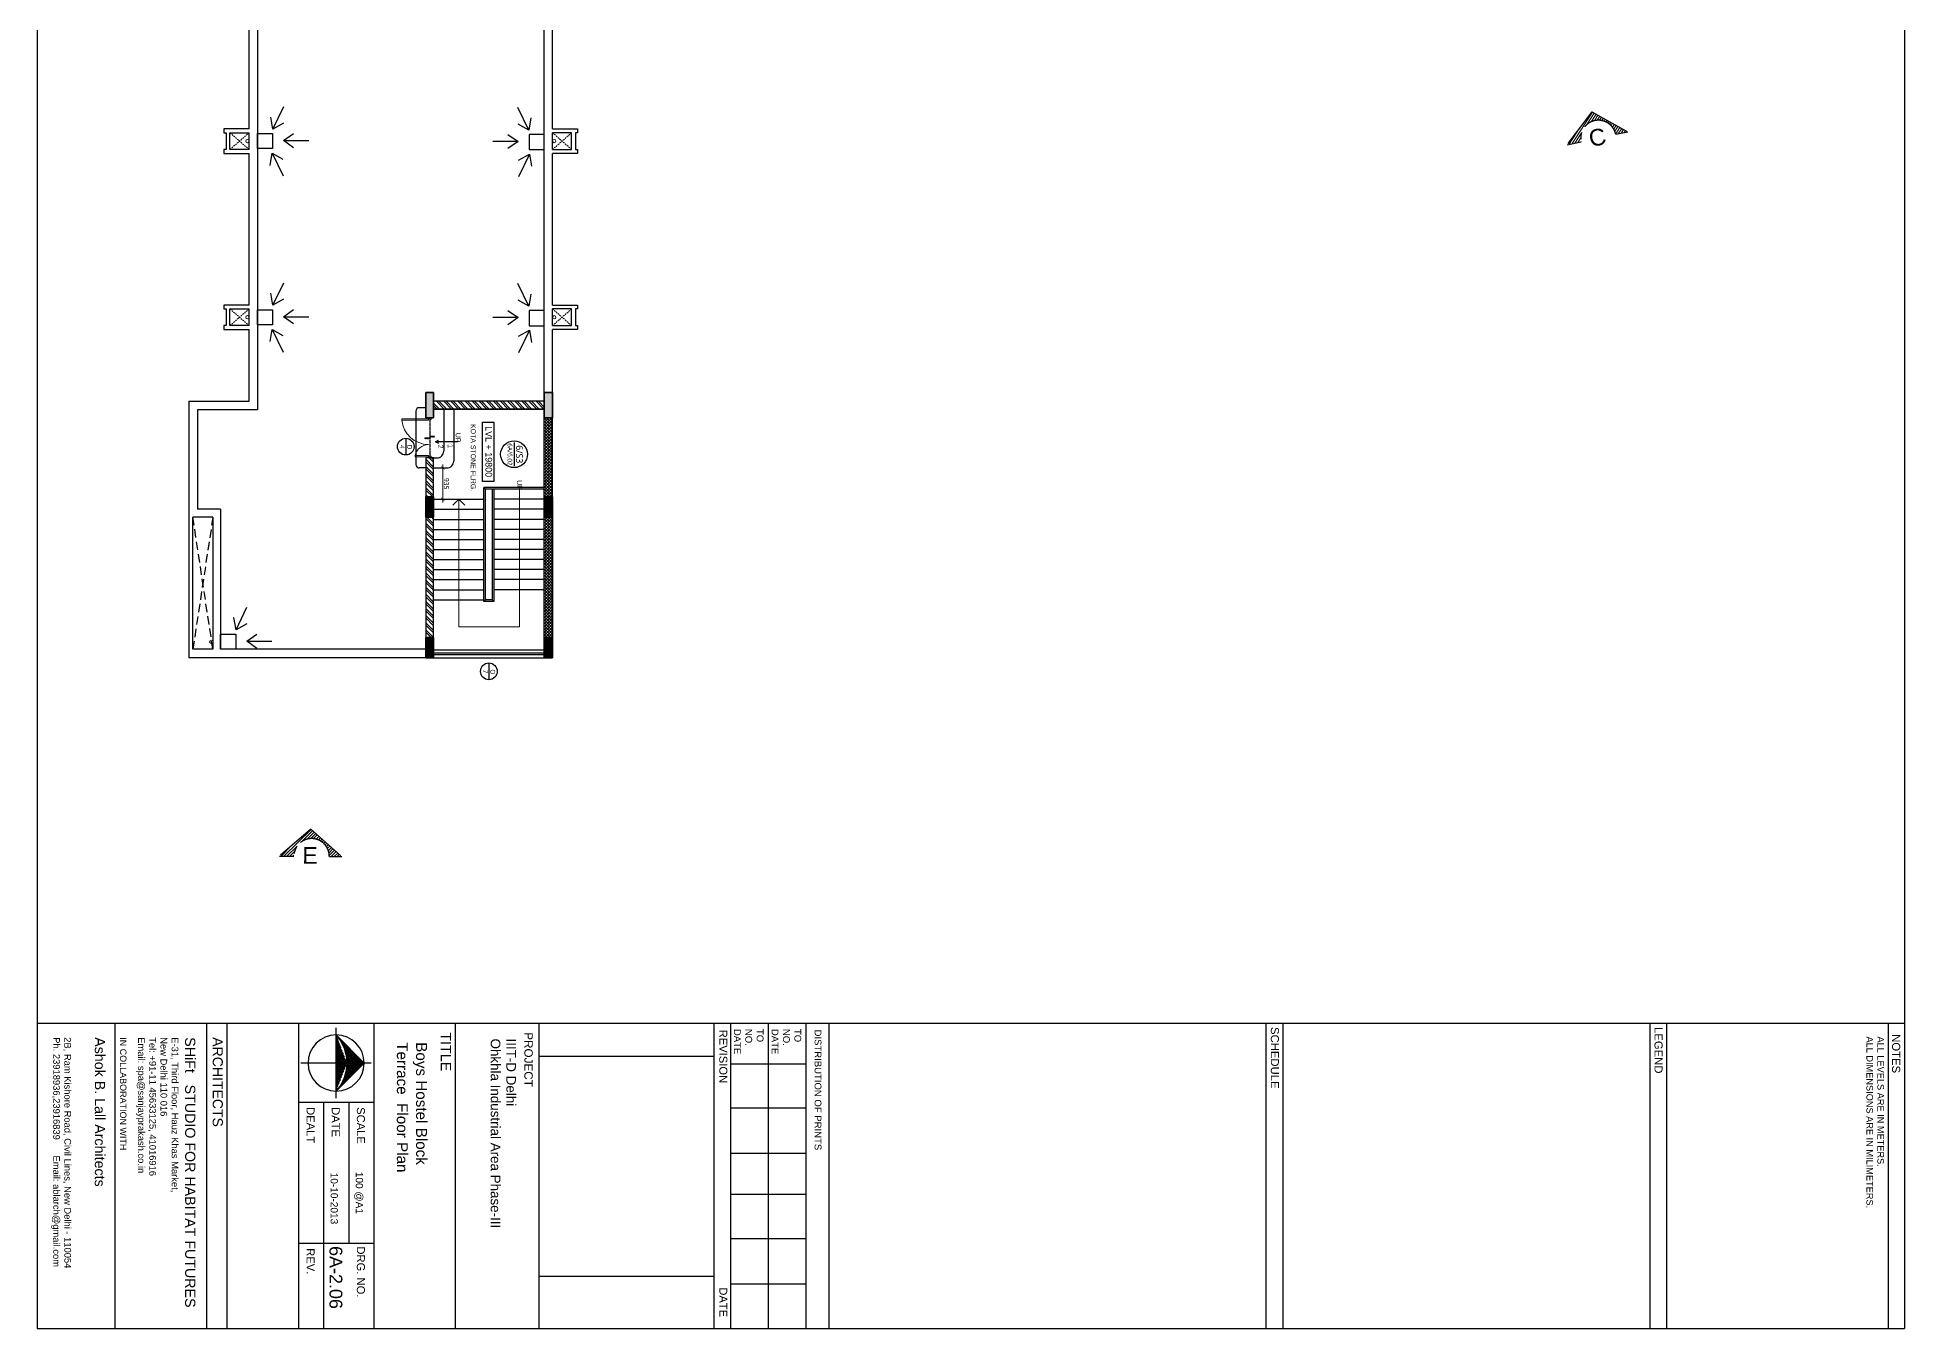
# Model space of a CAD drawing. Header units: millimetres. Extents: x -1127141 to 1597693, y -1835560 to -399335.
# Drawn here: x 988489 to 1044240, y -561675 to -523115 of the extents above; entities that cross this region are included whole.
import ezdxf
from ezdxf.enums import TextEntityAlignment as Align

# ---------------------------------------------------------------- set-up
doc = ezdxf.new("R2010")
doc.units = ezdxf.units.MM
doc.header["$MEASUREMENT"] = 0
doc.header["$PDMODE"] = 67
for name, pattern in [('ACAD_ISO05W100', [36, 24, -3, 0, -3, 0, -3, 0, -3]), ('CENTER2', [28.575, 19.05, -3.175, 3.175, -3.175]), ('HIDDEN', [0.375, 0.25, -0.125]), ('HIDDEN2', [4.7625, 3.175, -1.5875])]:
    doc.linetypes.add(name, pattern=pattern)
for name, color, linetype in [('A-Anno Tags', 6, 'Continuous'), ('A-Elevation', 4, 'Continuous'), ('A-Steps', 3, 'Continuous'), ('A-Wall Patt', 8, 'Continuous'), ('Anno_Frames', 7, 'Continuous'), ('Anno_Labels', 7, 'Continuous'), ('elel', 6, 'Continuous'), ('L-ELEV', 6, 'Continuous'), ('S-Conc Patt', 9, 'Continuous')]:
    doc.layers.add(name, color=color, linetype=linetype)
for name, color, linetype, lineweight in [('A-Detail Lines', 8, 'Continuous', 25), ('A-Door', 4, 'Continuous', 9), ('A-Wall Sec', 1, 'Continuous', 30), ('Ann_TitleBlock 2', 5, 'Continuous', 25), ('Anno_Tittleblock', 5, 'Continuous', 13), ('column hatch', 12, 'Continuous', 5), ('grid', 251, 'CENTER2', 13), ('rwp', 231, 'Continuous', 5), ('S-Concrete', 40, 'Continuous', 30), ('shaft', 252, 'HIDDEN2', 5), ('text', 7, 'Continuous', 9)]:
    doc.layers.add(name, color=color, linetype=linetype, lineweight=lineweight)
doc.styles.add('arial', font='arial.ttf', dxfattribs={"height": 100})
doc.styles.add('IIITD @ 100', font='trebuc.ttf', dxfattribs={"height": 210})
doc.styles.get("Standard").update_dxf_attribs({"font": 'trebuc.ttf'})
doc.styles.add('TITLE', font='swissel.ttf', dxfattribs={"height": 4.3})
doc.dimstyles.new('DIM 1', dxfattribs={"dimtxt": 185, "dimasz": 200, "dimexe": 100, "dimexo": 50, "dimgap": 125, "dimtad": 3, "dimdec": 0, "dimtxsty": 'Standard', "dimblk": 'OBLIQUE', "dimcen": 250, "dimdle": 100, "dimclrd": 256, "dimclre": 256, "dimclrt": 256, "dimadec": 0, "dimazin": 0, "dimtfac": 1, "dimtdec": 0, "dimtmove": 1, "dimatfit": 3, "dimldrblk": 'OBLIQUE', "dimfxl": 1, "dimlwd": -1, "dimlwe": -1, "dimarcsym": 0})
doc.dimstyles.new('IIITD_WD_M @ 100', dxfattribs={"dimscale": 100, "dimtxt": 1.5, "dimasz": 1, "dimexe": 0.5, "dimexo": 0.25, "dimgap": 0.3, "dimtad": 1, "dimdec": 0, "dimrnd": 5, "dimzin": 0, "dimdsep": 46, "dimtxsty": 'Standard', "dimblk": 'ARCHTICK', "dimcen": 0.2, "dimdle": 1, "dimclrd": 256, "dimclre": 256, "dimadec": 0, "dimazin": 0, "dimtfac": 1, "dimtdec": 0, "dimtofl": 0, "dimtmove": 0, "dimatfit": 0, "dimfxl": 2, "dimfxlon": 1, "dimtolj": 1, "dimtzin": 0, "dimlwd": -1, "dimlwe": -1, "dimarcsym": 0})

# ---------------------------------------------------------------- blocks, each defined once
blk = doc.blocks.new('*U29')
at = {"layer": 'A-Anno Tags'}
blk.add_lwpolyline([(-250, 0), (250, 0)], dxfattribs=at)
blk.add_circle((0, 0), 250, dxfattribs=at)
at = {"layer": 'Anno_Frames', "color": 7}
for tag, rotation, p in [('ENTITY', 359.7608, (15, 185)), ('ENTITYNO', 0.1757, (4, -36))]:
    blk.add_attdef(tag, text='', height=140, rotation=rotation, dxfattribs=at).set_placement(p, align=Align.TOP_CENTER)
blk = doc.blocks.new('Door 1200')
at = {"layer": 'A-Door', "color": 5, "lineweight": 18}
for p, q in [((524084, 16182), (524084, 16132)), ((524084, 16182), (524159, 16182)), ((524159, 16182), (524159, 16147)), ((524084, 16132), (524124, 16132)), ((524124, 16147), (524124, 16132)), ((524159, 16147), (524124, 16147)), ((524159, 16147), (524557, 16147)), ((524159, 16112), (524159, 16147)), ((524159, 16112), (524557, 16112)), ((524557, 16147), (524557, 16112)), ((524084, 15032), (524124, 15032)), ((524084, 14982), (524084, 15032)), ((524084, 14982), (524159, 14982)), ((524124, 15017), (524124, 15032)), ((524159, 15017), (524124, 15017)), ((524159, 15052), (524159, 15017)), ((524159, 15052), (524958, 15052)), ((524159, 14982), (524159, 15017)), ((524159, 15017), (524958, 15017)), ((524958, 15017), (524958, 15052))]:
    blk.add_line(p, q, dxfattribs=at)
at = {"layer": 'A-Door', "lineweight": 18}
for centre, radius, start, end in [((524155, 16193), 411, 270.5695, 348.692), ((524157, 14978), 804, 5.3147, 89.8716)]:
    blk.add_arc(centre, radius, start, end, dxfattribs=at)
blk = doc.blocks.new('staircase 1 top')
at = {"layer": 'A-Elevation'}
for p, q in [((1232382, -43189), (1232382, -44989)), ((1232432, -43189), (1232432, -44939)), ((1232432, -44939), (1232382, -44989)), ((1235782, -44989), (1232382, -44989)), ((1232432, -44689), (1235782, -44689)), ((1232432, -44739), (1235732, -44739)), ((1235732, -44939), (1232432, -44939)), ((1235732, -44739), (1235782, -44689)), ((1235732, -44739), (1235732, -44939)), ((1235732, -44939), (1235782, -44989)), ((1235782, -44689), (1235782, -44989))]:
    blk.add_line(p, q, dxfattribs=at)
at = {"layer": 'A-Steps'}
for p, q in [((1232732, -43189), (1232732, -44689)), ((1233032, -43189), (1233032, -44689)), ((1233332, -43189), (1233332, -44689)), ((1233632, -43189), (1233632, -44689)), ((1233932, -43189), (1233932, -44689)), ((1234232, -43189), (1234232, -44689)), ((1234532, -43189), (1234532, -44689)), ((1234832, -43189), (1234832, -44689)), ((1235132, -43189), (1235132, -44689)), ((1235432, -43189), (1235432, -44689)), ((1232732, -46489), (1232732, -44989)), ((1233032, -46489), (1233032, -44989)), ((1233332, -46489), (1233332, -44989)), ((1233632, -46489), (1233632, -44989)), ((1233932, -46489), (1233932, -44989)), ((1234232, -46489), (1234232, -44989)), ((1234532, -46489), (1234532, -44989)), ((1234832, -46489), (1234832, -44989)), ((1235132, -46489), (1235132, -44989)), ((1235432, -46489), (1235432, -44989)), ((1235732, -46489), (1235732, -44989))]:
    blk.add_line(p, q, dxfattribs=at)
at = {"layer": 'text'}
for p, q in [((1232432, -43925), (1236539, -43925)), ((1236539, -45739), (1236539, -43925)), ((1232732, -45739), (1232912, -45559)), ((1232732, -45739), (1232912, -45919)), ((1232732, -45739), (1236539, -45739))]:
    blk.add_line(p, q, dxfattribs=at)
at = {"layer": 'text', "linetype": 'Continuous', "insert": (1232161, -43852), "char_height": 150, "width": 332.8, "attachment_point": 1}
blk.add_mtext('{\\fArial|b0|i0|c0|p34;UP}', dxfattribs=at)
blk = doc.blocks.new('Door Tag')
blk.add_line((-3.5, 0), (3.5, 0))
blk.add_circle((0, 0), 4)
blk.add_attdef('DW_NAME', text='', height=2).set_placement((0, 0), align=Align.BOTTOM_CENTER)
blk.add_attdef('SHEET_NO', text='', height=1.4).set_placement((0.05, -0.54), align=Align.TOP_CENTER)
blk = doc.blocks.new('_Oblique')
at = {"color": 0, "linetype": 'ByBlock', "lineweight": -2}
blk.add_line((-0.5, -0.5), (0.5, 0.5), dxfattribs=at)
blk = doc.blocks.new('_ArchTick')
at = {"color": 0, "linetype": 'ByBlock', "const_width": 0.15}
blk.add_lwpolyline([(-0.5, -0.5), (0.5, 0.5)], dxfattribs=at)
blk = doc.blocks.new('*D490')
at = {"layer": 'Defpoints', "color": 0, "transparency": 16777216}
for p in [(1000454, -535974), (1000454, -536909), (1000595, -536909)]:
    blk.add_point(p, dxfattribs=at)
at = {"layer": 'text', "transparency": 16777216}
for p, q in [((1000479, -535974), (1000645, -535974)), ((1000595, -535874), (1000595, -537009)), ((1000479, -536909), (1000645, -536909))]:
    blk.add_line(p, q, dxfattribs=at)
at = {"layer": 'text', "transparency": 16777216, "xscale": 100, "yscale": 100, "zscale": 100}
for p, rotation in [((1000595, -535974), 89.9999999999998), ((1000595, -536909), 269.9999999999998)]:
    blk.add_blockref('_ArchTick', p, dxfattribs=dict(at, rotation=rotation))
at = {"layer": 'text', "color": 0, "transparency": 16777216, "insert": (1000702, -536441), "char_height": 150, "attachment_point": 5, "rotation": 270}
blk.add_mtext('\\A1;935', dxfattribs=at)
blk = doc.blocks.new('DROP')
at = {"layer": 'A-Detail Lines'}
h = blk.add_hatch(dxfattribs=at)
h.set_pattern_fill('ANSI31', color=256, scale=100, angle=-90, style=0)
h.set_pattern_definition([(45, (-30796.783, -8736.205), (8.838835, -8.838835), [])])
h.paths.add_polyline_path([(-46, 0), (-46, -147), (-75, -147), (-75, 0)])
h.paths.add_polyline_path([(0, 147), (0, 0), (-30, 0), (-30, 147)])
for p, q in [((-46, -147), (-46, 0)), ((0, 0), (0, 148))]:
    blk.add_line(p, q, dxfattribs=at)
blk = doc.blocks.new('LVL DIFF 2')
at = {"layer": 'A-Detail Lines', "linetype": 'ACAD_ISO05W100'}
blk.add_line((56264, -126986), (57364, -126986), dxfattribs=at)
at = {"layer": 'A-Elevation'}
for p, q in [((55954, -126269), (57514, -126269)), ((57714, -126869), (57714, -126469)), ((55914, -127099), (55914, -127299)), ((55954, -126569), (57214, -126569)), ((57714, -127099), (57714, -127299)), ((56014, -127399), (57614, -127399))]:
    blk.add_line(p, q, dxfattribs=at)
for centre, radius, start, end in [((57514, -126469), 200, 360, 90), ((57214, -126769), 200, 360, 90), ((56014, -127299), 100, 180, 270), ((57614, -127299), 100, 270, 0)]:
    blk.add_arc(centre, radius, start, end, dxfattribs=at)
at = {"layer": 'A-Detail Lines', "linetype": 'ACAD_ISO05W100', "xscale": -1, "rotation": 359.9999999897272}
blk.add_blockref('DROP', (56765, -126986), dxfattribs=at)
blk = doc.blocks.new('Elevation arrow_front-A')
at = {"layer": 'grid', "ltscale": 0.12}
h = blk.add_hatch(dxfattribs=at)
h.set_pattern_fill('ANSI31', color=256, style=0)
h.set_pattern_definition([(45, (8.16109, 34.92827), (-0.08838835, 0.08838835), [])])
h.paths.add_polyline_path([(1.13, -1.62, 1), (-1, -1.62), (-1.86, -1.62), (0, 0), (1.86, -1.62)])
at = {"layer": 'grid', "lineweight": -2, "ltscale": 0.125}
for p, q in [((0, 0), (-1.86, -1.62)), ((0, 0), (1.86, -1.62)), ((-1.86, -1.62), (-1, -1.62)), ((1.13, -1.62), (1.86, -1.62))]:
    blk.add_line(p, q, dxfattribs=at)
blk.add_arc((0.06, -1.62), 1.06, 0, 180, dxfattribs=at)
at = {"layer": 'grid', "ltscale": 0.12, "style": 'arial'}
blk.add_attdef('D', (-0.5, -2.07), '', height=1, dxfattribs=at)
blk = doc.blocks.new('ELEELE')
at = {"layer": 'L-ELEV', "ltscale": 0.1}
ref = blk.add_blockref('Elevation arrow_front-A', (23133, 261013), dxfattribs=dict(at, xscale=499.0243868003128, yscale=499.0243868003128, zscale=499.0243868003128, rotation=191.0000000000011))
ref.add_attrib('D', 'A', (23181, 262072), dxfattribs={"layer": '0', "ltscale": 0.12, "height": 499, "rotation": 191, "style": 'arial'})
ref = blk.add_blockref('Elevation arrow_front-A', (47077, 254832), dxfattribs=dict(at, xscale=499.0243868003126, yscale=499.0243868003126, zscale=499.0243868003126, rotation=102.0341772818246))
ref.add_attrib('D', 'C', (48137, 254804), dxfattribs={"layer": '0', "ltscale": 0.12, "height": 499, "rotation": 102.0342, "style": 'arial'})
ref = blk.add_blockref('Elevation arrow_front-A', (34392, 244441), dxfattribs=dict(at, xscale=499.0243868003126, yscale=499.0243868003126, zscale=499.0243868003126, rotation=13.61093188813961))
ref.add_attrib('D', 'B', (34393, 243381), dxfattribs={"layer": '0', "ltscale": 0.12, "height": 499, "rotation": 13.6109, "style": 'arial'})
ref = blk.add_blockref('Elevation arrow_front-A', (32759, 236036), dxfattribs=dict(at, xscale=499.0243868003128, yscale=499.0243868003128, zscale=499.0243868003128, rotation=89.60637776585712))
ref.add_attrib('D', 'H', (33788, 235780), dxfattribs={"layer": '0', "ltscale": 0.12, "height": 499, "rotation": 89.6064, "style": 'arial'})
ref = blk.add_blockref('Elevation arrow_front-A', (1939, 232460), dxfattribs=dict(at, xscale=499.0243868003128, yscale=499.0243868003128, zscale=499.0243868003128, rotation=269.8394241828456))
ref.add_attrib('D', 'G', (909, 232711), dxfattribs={"layer": '0', "ltscale": 0.12, "height": 499, "rotation": 269.8394, "style": 'arial'})
ref = blk.add_blockref('Elevation arrow_front-A', (40343, 228141), dxfattribs=dict(at, xscale=499.0243868003128, yscale=499.0243868003128, zscale=499.0243868003128, rotation=181.0677534820172))
ref.add_attrib('D', 'D', (40572, 229176), dxfattribs={"layer": '0', "ltscale": 0.12, "height": 499, "rotation": 181.0678, "style": 'arial'})
ref = blk.add_blockref('Elevation arrow_front-A', (68502, 216585), dxfattribs=dict(at, xscale=499.0243868003126, yscale=499.0243868003126, zscale=499.0243868003126, rotation=89.60637776585712))
ref.add_attrib('D', 'E', (69532, 216330), dxfattribs={"layer": '0', "ltscale": 0.12, "height": 499, "rotation": 89.6064, "style": 'arial'})
ref = blk.add_blockref('Elevation arrow_front-A', (42490, 210105), dxfattribs=dict(at, xscale=499.0243868003126, yscale=499.0243868003126, zscale=499.0243868003126, rotation=1.106916454600833))
ref.add_attrib('D', 'F', (42261, 209069), dxfattribs={"layer": '0', "ltscale": 0.12, "height": 499, "rotation": 1.1069, "style": 'arial'})
blk = doc.blocks.new('IIITD WD A1- L Format Library')
at = {"layer": 'A-Wall Patt'}
h = blk.add_hatch(dxfattribs=at)
h.set_pattern_fill('ANSI37', color=256, scale=3.12893, angle=-90, style=0)
h.set_pattern_definition([(315, (787.2798, 94.2132), (0.276561, 0.276561), []), (45, (787.2798, 94.2132), (-0.276561, 0.276561), [])])
edge = h.paths.add_edge_path()
edge.add_ellipse((787.28, 75.6), major_axis=(0, -13.19), ratio=0.999632, start_angle=138.45414, end_angle=180, ccw=False)
edge.add_line((796.02, 85.47), (787.28, 94.21))
edge.add_line((787.28, 94.21), (778.54, 85.47))
edge.add_ellipse((787.28, 75.6), major_axis=(0, -13.19), ratio=0.999632, start_angle=180, end_angle=221.54586, ccw=False)
for p, q in [((775, 573.91), (870, 573.91)), ((775, 573.91), (870, 573.91)), ((870, -7.57), (870, 573.91)), ((775, 568.74), (870, 568.74)), ((775, 499.74), (870, 499.74)), ((775, 494.57), (870, 494.57)), ((775, 380.26), (870, 380.26)), ((870, 375.1), (775, 375.1)), ((775, 238.91), (870, 238.91)), ((775, 231.77), (870, 231.77)), ((787.59, 231.77), (787.59, 208.27)), ((801.33, 231.77), (801.33, 208.27)), ((815.48, 231.77), (815.48, 208.27)), ((828.23, 231.77), (828.23, 208.27)), ((841.98, 231.77), (841.98, 208.27)), ((856.12, 231.77), (856.12, 208.27)), ((775, 220.02), (870, 220.02)), ((775, 208.27), (870, 208.27)), ((775, 208.27), (840.13, 208.27)), ((775, 203.05), (870, 203.05)), ((785.25, 203.05), (785.25, 148.57)), ((853.73, 203.05), (853.73, 148.57)), ((775, 148.57), (870, 148.57)), ((775, 122.55), (870, 122.55)), ((775, 97.24), (870, 97.24)), ((775, 97.24), (870, 97.24)), ((787.28, 94.21), (778.54, 85.47)), ((787.28, 96.4), (787.28, 94.21)), ((796.02, 85.47), (787.28, 94.21)), ((799.51, 73.74), (799.51, 97.24)), ((843.37, 73.74), (843.37, 97.24)), ((787.28, 88.78), (787.28, 74.53)), ((799.51, 89.41), (843.37, 89.41)), ((798.21, 85.47), (776.35, 85.47)), ((799.51, 81.57), (843.37, 81.57)), ((843.37, 81.57), (870, 81.57)), ((775, 73.74), (846.02, 73.74)), ((775, 73.74), (870, 73.74)), ((775, 51.39), (870, 51.39)), ((775, 45.13), (870, 45.13)), ((775, 16.54), (870, 16.54)), ((775, -7.57), (870, -7.57))]:
    blk.add_line(p, q)
at = {"extrusion": (0, 0, -1)}
for centre, major_axis, start_param, end_param in [((787.28, 85.47), (0, -8.75), -1.570796, 4.712389), ((787.28, 75.6), (0, -13.19), 2.416481, 3.866705)]:
    blk.add_ellipse(centre, major_axis=major_axis, ratio=0.999632, start_param=start_param, end_param=end_param, dxfattribs=at)
at = {"layer": 'Anno_Tittleblock', "color": 5}
blk.add_lwpolyline([(0, -7.57), (775, -7.57), (775, 573.91), (0, 573.91)], close=True, dxfattribs=at)
at = {"style": 'TITLE'}
for s, height, p in [('PROJECT', 2.611, (777.68, 144.09)), ('TITLE', 3.207, (777.68, 118.06))]:
    blk.add_text(s, height=height, dxfattribs=at).set_placement(p)
at = {"attachment_point": 1}
for s, insert, char_height in [('{\\fSwis721 LtEx BT|b0|i0|c0|p34;NOTES}', (778.3, 572.51), 2.5175), ('{\\fSwis721 LtEx BT|b0|i0|c0|p34;LEGEND}', (776.07, 498.53), 2.5175), ('{\\fSwis721 LtEx BT|b0|i0|c0|p34;SCHEDULE }', (776.07, 379.06), 2.5175), ('{\\fSwis721 LtEx BT|b0|i0|c0|p34;DISTRIBUTION OF PRINTS}', (776.85, 236.6), 2.1241), ('{\\fSwis721 LtEx BT|b0|i0|c0|p34;TO\\PNO.\\PDATE}', (776.65, 230.3), 2.1241), ('{\\fSwis721 LtEx BT|b0|i0|c0|p34;TO\\PNO.\\PDATE}', (776.65, 218.56), 2.1241), ('{\\fSwis721 LtEx BT|b0|i0|c0|p34;REVISION}', (776.9, 207.29), 2.4923), ('{\\fSwis721 LtEx BT|b0|i0|c0|p34;DATE}', (857.14, 207.29), 2.4923), ('{\\fSwis721 LtEx BT|b0|i0|c0|p34;SCALE}', (801.02, 94.43), 2.4923), ('{\\fSwis721 LtEx BT|b0|i0|c0|p34;DRG. NO.}', (844.38, 94.43), 2.5), ('{\\fSwis721 LtEx BT|b0|i0|c0|p34;DATE}', (801.02, 86.6), 2.4923), ('{\\fSwis721 LtEx BT|b0|i0|c0|p34;DEALT}', (801.02, 78.77), 2.4923), ('{\\fSwis721 LtEx BT|b0|i0|c0|p34;REV.}', (844.95, 78.77), 2.4923), ('{\\fSwis721 LtEx BT|b0|i0|c0|p34;\\H1.5645x;ARCHITECTS\\H0.6392x;\\P\\H0.99998x;\\P\\H1.586x;SHiFt   STUDIO FOR HABITAT FUTURES\\P\\H0.65838x;E-31, Third Floor, Hauz Khas Market, \\PNew Delhi 110 016\\PTel: +91-11 45633125, 41016916\\PEmail: spa@sanjayprakash.co.in}', (779.24, 50.18), 2), ('{\\fSwis721 LtEx BT|b0|i0|c0|p34;IN COLLABORATION WITH\\P\\P\\H1.586x;Ashok B. Lall Architects\\P\\P\\H0.6584x;2B, Ram Kishore Road, Civil Lines, New Delhi - 110054\\PPh. 23918936,23916839      Email: ablarch@gmail.com}', (779.24, 20.18), 2)]:
    blk.add_mtext(s, dxfattribs=dict(at, insert=insert, char_height=char_height))
at = {"insert": (779, 567.48), "char_height": 2.05, "width": 64.2608, "attachment_point": 1, "style": 'TITLE'}
blk.add_mtext('{\\fSwis721 Ex BT|b0|i0|c0|p34;ALL LEVELS ARE IN METERS.\\PALL DIMENSIONS ARE IN MILIMETERS.}', dxfattribs=at)
at = {"style": 'TITLE'}
for tag, p, height in [('PROJECT NAME 1', (779.17, 137.4), 2.98), ('PROJECT NAME 2', (779.17, 132.23), 2.98), ('PROJECT_NAME_3', (779.17, 127.37), 2.98), ('1:100@A1', (818.06, 91.92), 2.25), ('A-2.03', (844.81, 84.28), 4), ('03.04.11', (821.96, 84.64), 2.25), ('AC', (827.5, 76.14), 2.25), ('A', (858.85, 75.94), 3.66)]:
    blk.add_attdef(tag, p, '', height=height, dxfattribs=at)
for p in [(780.3, 113.01), (780.3, 106.37)]:
    blk.add_attdef('FIRST FLOOR PLAN', text='', height=3.39, dxfattribs=at).set_placement(p, align=Align.TOP_LEFT)

msp = doc.modelspace()

# ---------------------------------------------------------------- hatches: boundary and pattern name
at = {"layer": 'A-Wall Patt'}
h = msp.add_hatch(dxfattribs=at)
h.set_pattern_fill('ANSI32', color=256, scale=400, style=0)
h.set_pattern_definition([(315, (1127189.63, -478259.64), (106.06602, 106.06602), []), (315, (1127189.63, -478330.35), (106.06602, 106.06602), [])])
h.paths.add_polyline_path([(1003620.9, -534213.8), (1003620.9, -533983.8), (1000321.1, -533983.8), (1000321.1, -534213.8)])
h.paths.add_polyline_path([(1000091.1, -536838.8), (1000321.1, -536838.8), (1000321.1, -535673.8), (1000091.1, -535673.8)])
h.paths.add_polyline_path([(1000091.1, -541038.8), (1000321.1, -541038.8), (1000321.1, -537438.8), (1000091.1, -537438.8)])
h = msp.add_hatch(dxfattribs=at)
h.set_pattern_fill('ANSI37', color=256, scale=500, style=0)
h.set_pattern_definition([(315, (1003728.5, -536453.08), (44.1942, 44.1942), []), (45, (1003728.5, -536453.08), (-44.1942, 44.1942), [])])
h.paths.add_polyline_path([(1003871.1, -536838.8), (1003871.1, -534473.8), (1003621.1, -534473.8), (1003621.1, -536838.8)])
h.paths.add_polyline_path([(1003871.1, -541038.8), (1003871.1, -537438.8), (1003621.1, -537438.8), (1003621.1, -541038.8)])
at = {"layer": 'S-Conc Patt'}
for points in [[(1000091.1, -534473.8), (1000321.1, -534473.8), (1000321.1, -533723.8), (1000091.1, -533723.8)], [(1003871.1, -533723.8), (1003621.1, -533723.8), (1003621.1, -534473.8), (1003871.1, -534473.8)], [(1000321.1, -536838.8), (1000091.1, -536838.8), (1000091.1, -537438.8), (1000321.1, -537438.8)], [(1000321.1, -541638.8), (1000321.1, -541038.8), (1000091.1, -541038.8), (1000091.1, -541638.8)]]:
    msp.add_hatch(color=256, dxfattribs=at).paths.add_polyline_path(points)
h = msp.add_hatch(color=256, dxfattribs=at)
h.paths.add_polyline_path([(1003871.1, -537323.8), (1003871.1, -536838.8), (1003746.1, -536838.8), (1003746.1, -537323.8)])
h.paths.add_polyline_path([(1003746.1, -537323.8), (1003746.1, -536838.8), (1003621.1, -536838.8), (1003621.1, -537323.8)])
h.paths.add_polyline_path([(1003871.1, -537438.8), (1003871.1, -537323.8), (1003746.1, -537323.8), (1003746.1, -537438.8)])
h.paths.add_polyline_path([(1003746.1, -537438.8), (1003746.1, -537323.8), (1003621.1, -537323.8), (1003621.1, -537438.8)])
h = msp.add_hatch(color=256, dxfattribs=at)
h.paths.add_polyline_path([(1003871.1, -541513.8), (1003871.1, -541038.8), (1003746.1, -541038.8), (1003746.1, -541513.8)])
h.paths.add_polyline_path([(1003746.1, -541513.8), (1003746.1, -541038.8), (1003621.1, -541038.8), (1003621.1, -541513.8)])
h.paths.add_polyline_path([(1003871.1, -541638.8), (1003871.1, -541513.8), (1003746.1, -541513.8), (1003746.1, -541638.8)])
h.paths.add_polyline_path([(1003746.1, -541638.8), (1003746.1, -541513.8), (1003621.1, -541513.8), (1003621.1, -541638.8)])

# ---------------------------------------------------------------- linework, layer by layer
at = {"layer": 'A-Anno Tags'}
for p, q in [((1000377.5, -535189.1), (1000470.7, -535147.8)), ((1001038.6, -535189.1), (1000377.5, -535189.1)), ((1000377.5, -535189.1), (1000470.7, -535230.4))]:
    msp.add_line(p, q, dxfattribs=at)
msp.add_lwpolyline([(1002113.8, -534606.5), (1002113.8, -536375.7), (1001783.7, -536375.7), (1001783.7, -534606.5)], close=True, dxfattribs=at)
at = {"layer": 'A-Detail Lines', "linetype": 'HIDDEN', "ltscale": 1000}
for p, q in [((993731.1, -537438.8), (993131.1, -541388.8)), ((993731.1, -541388.9), (993131.1, -537438.9))]:
    msp.add_line(p, q, dxfattribs=at)
at = {"layer": 'A-Detail Lines'}
for points in [[(995061.1, -525988.8), (995511.1, -525988.8), (995511.1, -526438.8), (995061.1, -526438.8), (995061.1, -525988.8)], [(1003621.1, -526015.5), (1003171.1, -526015.5), (1003171.1, -526465.5), (1003621.1, -526465.5), (1003621.1, -526015.5)], [(995061.1, -531248.8), (995511.1, -531248.8), (995511.1, -531698.8), (995061.1, -531698.8), (995061.1, -531248.8)], [(1003621.1, -531275.5), (1003171.1, -531275.5), (1003171.1, -531725.5), (1003621.1, -531725.5), (1003621.1, -531275.5)], [(993961.1, -540938.8), (994411.1, -540938.8), (994411.1, -541388.8), (993961.1, -541388.8), (993961.1, -540938.8)]]:
    msp.add_lwpolyline(points, dxfattribs=at)
at = {"layer": 'A-Elevation'}
for p, q in [((995061.1, -516413.8), (995061.1, -534233.8)), ((1003621.1, -533723.8), (1003621.1, -518618.8)), ((1003871.1, -525848.8), (1003871.1, -521318.8)), ((994811.1, -525848.8), (994061.1, -525848.8)), ((994061.1, -525848.8), (994061.1, -525963.8)), ((994061.1, -525963.8), (994126.1, -525963.8)), ((994126.1, -525963.8), (994126.1, -526463.8)), ((994241.1, -525963.8), (994811.1, -525963.8)), ((994241.1, -526463.8), (994241.1, -525963.8)), ((1003620.9, -525848.8), (1003621.1, -525848.8)), ((1004440.9, -525963.8), (1003870.9, -525963.8)), ((1003871.1, -525848.8), (1004620.9, -525848.8)), ((1003871.1, -526463.8), (1003871.1, -525963.8)), ((1004440.9, -526463.8), (1004440.9, -525963.8)), ((1004620.9, -525963.8), (1004555.9, -525963.8)), ((1004555.9, -525963.8), (1004555.9, -526463.8)), ((1004620.9, -525848.8), (1004620.9, -525963.8)), ((994126.1, -526463.8), (994061.1, -526463.8)), ((994061.1, -526463.8), (994061.1, -526578.8)), ((994061.1, -526578.8), (994811.1, -526578.8)), ((994811.1, -526463.8), (994241.1, -526463.8)), ((1003621.1, -526578.8), (1003620.9, -526578.8)), ((1003870.9, -526463.8), (1004440.9, -526463.8)), ((1004620.9, -526578.8), (1003871.1, -526578.8)), ((1003871.1, -531108.8), (1003871.1, -526578.8)), ((1004555.9, -526463.8), (1004620.9, -526463.8)), ((1004620.9, -526463.8), (1004620.9, -526578.8)), ((994811.1, -531108.8), (994061.1, -531108.8)), ((994061.1, -531108.8), (994061.1, -531223.8)), ((994061.1, -531223.8), (994126.1, -531223.8)), ((994126.1, -531223.8), (994126.1, -531723.8)), ((994241.1, -531223.8), (994811.1, -531223.8)), ((994241.1, -531723.8), (994241.1, -531223.8)), ((1003620.9, -531108.8), (1003621.1, -531108.8)), ((1004440.9, -531223.8), (1003870.9, -531223.8)), ((1003871.1, -531108.8), (1004620.9, -531108.8)), ((1003871.1, -531723.8), (1003871.1, -531223.8)), ((1004440.9, -531723.8), (1004440.9, -531223.8)), ((1004620.9, -531223.8), (1004555.9, -531223.8)), ((1004555.9, -531223.8), (1004555.9, -531723.8)), ((1004620.9, -531108.8), (1004620.9, -531223.8)), ((994126.1, -531723.8), (994061.1, -531723.8)), ((994061.1, -531723.8), (994061.1, -531838.8)), ((994061.1, -531838.8), (994811.1, -531838.8)), ((994811.1, -531723.8), (994241.1, -531723.8)), ((1003621.1, -531838.8), (1003620.9, -531838.8)), ((1003870.9, -531723.8), (1004440.9, -531723.8)), ((1004620.9, -531838.8), (1003871.1, -531838.8)), ((1003871.1, -533723.8), (1003871.1, -531838.8)), ((1004555.9, -531723.8), (1004620.9, -531723.8)), ((1004620.9, -531723.8), (1004620.9, -531838.8)), ((993016.1, -533983.8), (994811.1, -533983.8)), ((993016.1, -533983.8), (993016.1, -541638.8)), ((995061.1, -534233.8), (993266.1, -534233.8)), ((993266.1, -534233.8), (993266.1, -537208.8)), ((1000321.1, -535673.8), (1000421.1, -535673.8)), ((993131.1, -541388.8), (993131.1, -537438.8)), ((993731.1, -537438.8), (993131.1, -537438.8)), ((993961.1, -537208.8), (993266.1, -537208.8)), ((993731.1, -537438.8), (993731.1, -541388.8)), ((993961.1, -537208.8), (993961.1, -541388.8)), ((1000091.1, -541638.8), (993016.1, -541638.8)), ((993731.1, -541388.8), (993131.1, -541388.8)), ((1000091.1, -541388.8), (993961.1, -541388.8))]:
    msp.add_line(p, q, dxfattribs=at)
for points in [[(994811.1, -525848.8), (994811.1, -521318.8)], [(994811.1, -526463.8), (994811.1, -525963.8)], [(994811.1, -531108.8), (994811.1, -526578.8)], [(994811.1, -531723.8), (994811.1, -531223.8)], [(994811.1, -533983.8), (994811.1, -531838.8)], [(1000321.1, -541408.8), (1003621.1, -541408.8)], [(1000321.1, -541638.8), (1003621.1, -541638.8)]]:
    msp.add_lwpolyline(points, dxfattribs=at)
at = {"layer": 'A-Wall Patt'}
msp.add_lwpolyline([(1044240.5, -478259.6), (1044240.5, -552566.2), (988489.2, -552566.2), (988489.2, -478259.6)], close=True, dxfattribs=at)
at = {"layer": 'A-Wall Sec'}
for p, q in [((1003620.9, -533983.8), (1000321.1, -533983.8)), ((1003621.1, -536838.8), (1003621.1, -534473.8)), ((1003871.1, -536838.8), (1003871.1, -534473.8)), ((1000091.1, -535673.8), (1000091.1, -536838.8)), ((1000321.1, -535673.8), (1000091.1, -535673.8)), ((1000321.1, -536838.8), (1000321.1, -535673.8)), ((1000091.1, -537438.8), (1000091.1, -541038.8)), ((1000321.1, -541038.8), (1000321.1, -537438.8))]:
    msp.add_line(p, q, dxfattribs=at)
at = {"layer": 'A-Wall Sec', "lineweight": 35}
msp.add_line((1000321.1, -534213.8), (1003620.9, -534213.8), dxfattribs=at)
at = {"layer": 'A-Wall Sec'}
for points in [[(1003621.1, -541038.8), (1003621.1, -537438.8)], [(1003871.1, -537438.8), (1003871.1, -541038.8)]]:
    msp.add_lwpolyline(points, dxfattribs=at)
at = {"layer": 'elel'}
for points in [[(1000321.1, -541498.8), (1003621.1, -541498.8)], [(1000321.1, -541548.8), (1003621.1, -541548.8)]]:
    msp.add_lwpolyline(points, dxfattribs=at)
at = {"layer": 'rwp'}
for centre in [(994761.1, -526213.8), (1003920.9, -526213.8), (994761.1, -531473.8), (1003920.9, -531473.8), (993681.1, -541163.8)]:
    msp.add_circle(centre, 50, dxfattribs=at)
at = {"layer": 'S-Concrete', "lineweight": 35}
for p, q in [((1000091.1, -533723.8), (1000321.1, -533723.8)), ((1000091.1, -534473.8), (1000091.1, -533723.8)), ((1000321.1, -533723.8), (1000321.1, -534473.8)), ((1003621.1, -533723.8), (1003871.1, -533723.8)), ((1003621.1, -534473.8), (1003621.1, -533723.8)), ((1003871.1, -533723.8), (1003871.1, -534473.8)), ((1000321.1, -534473.8), (1000091.1, -534473.8)), ((1003871.1, -534473.8), (1003621.1, -534473.8)), ((1000091.1, -536838.8), (1000321.1, -536838.8)), ((1000091.1, -537438.8), (1000091.1, -536838.8)), ((1000321.1, -536838.8), (1000321.1, -537438.8)), ((1003621.1, -536838.8), (1003871.1, -536838.8)), ((1003621.1, -537438.8), (1003621.1, -536838.8)), ((1003871.1, -536838.8), (1003871.1, -537438.8)), ((1000321.1, -537438.8), (1000091.1, -537438.8)), ((1003871.1, -537438.8), (1003621.1, -537438.8)), ((1000091.1, -541038.8), (1000321.1, -541038.8)), ((1000091.1, -541638.8), (1000091.1, -541038.8)), ((1000321.1, -541038.8), (1000321.1, -541638.8)), ((1003621.1, -541038.8), (1003871.1, -541038.8)), ((1003621.1, -541638.8), (1003621.1, -541038.8)), ((1003871.1, -541038.8), (1003871.1, -541638.8)), ((1000321.1, -541638.8), (1000091.1, -541638.8)), ((1003871.1, -541638.8), (1003621.1, -541638.8))]:
    msp.add_line(p, q, dxfattribs=at)
at = {"layer": 'shaft', "ltscale": 15}
for p, q in [((994241.1, -525963.8), (994811.1, -526463.8)), ((994241.1, -526463.8), (994811.1, -525963.8)), ((1004440.9, -525963.8), (1003870.9, -526463.8)), ((1004440.9, -526463.8), (1003870.9, -525963.8)), ((994241.1, -531223.8), (994811.1, -531723.8)), ((994241.1, -531723.8), (994811.1, -531223.8)), ((1004440.9, -531223.8), (1003870.9, -531723.8)), ((1004440.9, -531723.8), (1003870.9, -531223.8))]:
    msp.add_line(p, q, dxfattribs=at)

# ---------------------------------------------------------------- block references
at = {"layer": 'A-Anno Tags'}
ref = msp.add_blockref('Door Tag', (1002722.2, -535564.4), dxfattribs=dict(at, xscale=100, yscale=100, zscale=100, rotation=270.0000000000001))
ref.add_attrib('DW_NAME', '6/S3', dxfattribs={"layer": 'Anno_Labels', "height": 200, "rotation": 270}).set_placement((1002722.2, -535564.4), align=Align.BOTTOM_CENTER)
ref.add_attrib('SHEET_NO', '6A/6.02', dxfattribs={"layer": 'Anno_Labels', "height": 140, "rotation": 270}).set_placement((1002668, -535569.6), align=Align.TOP_CENTER)
at = {"layer": 'A-Wall Patt', "linetype": 'Continuous', "rotation": 270.0000000000001}
msp.add_blockref('staircase 1 top', (1046810.2, 695823.1), dxfattribs=at)
at = {"layer": 'Ann_TitleBlock 2'}
ref = msp.add_blockref('IIITD WD A1- L Format Library', (989214.6, -478259.6), dxfattribs=dict(at, xscale=95.87942333735619, yscale=95.87942333735619, zscale=95.87942333735619, rotation=269.9999999999998))
ref.add_attrib('FIRST FLOOR PLAN', 'Boys Hostel Block', dxfattribs={"layer": '0', "height": 325.408, "rotation": 270, "style": 'TITLE'}).set_placement((1000123.5, -553121.2), align=Align.TOP_LEFT)
ref.add_attrib('FIRST FLOOR PLAN', 'Terrace  Floor Plan', dxfattribs={"layer": '0', "height": 325.408, "rotation": 270, "style": 'TITLE'}).set_placement((999549.9, -553121.2), align=Align.TOP_LEFT)
ref.add_attrib('A-2.03', '6A-2.06', (997211.9, -559208.7), dxfattribs={"layer": '0', "height": 383.52, "rotation": 270, "style": 'TITLE'})
ref.add_attrib('06.05.04??', '10-10-2013', (997246, -557018.3), dxfattribs={"layer": '0', "height": 215.27, "rotation": 270, "style": 'TITLE'})
ref.add_attrib('1:100@A1', '100 @A1', (997996.1, -556992.1), dxfattribs={"layer": '0', "height": 215.27, "rotation": 270, "style": 'TITLE'})
ref.add_attrib('PROJECT NAME 2', 'IIIT-D Delhi', (1002492.5, -553012.3), dxfattribs={"layer": '0', "height": 286.077, "rotation": 270, "style": 'TITLE'})
ref.add_attrib('PROJECT_NAME_3', 'Ohkhla Industrial Area Phase-III', (1002026.8, -553012.3), dxfattribs={"layer": '0', "height": 286.077, "rotation": 270, "style": 'TITLE'})
at = {"layer": 'Anno_Frames', "rotation": 270.0000000000001}
for p, values in [((999487.7, -535336.5), {'ENTITY': 'D', 'ENTITYNO': '4'}), ((1001971.1, -542047.3), {'ENTITY': 'O', 'ENTITYNO': '7'})]:
    msp.add_blockref('*U29', p, dxfattribs=at).add_auto_attribs(values)
at = {"layer": 'column hatch', "rotation": 180}
msp.add_blockref('Door 1200', (1524327.2, -519491.5), dxfattribs=at)
at = {"layer": 'text', "rotation": 270.0000000000001}
for name, p in [('ELEELE', (780067.7, -478259.6)), ('LVL DIFF 2', (1127189.6, -478259.6))]:
    msp.add_blockref(name, p, dxfattribs=at)

# ---------------------------------------------------------------- texts
at = {"layer": 'A-Anno Tags', "char_height": 150, "attachment_point": 5, "style": 'IIITD @ 100'}
for s, insert, width, rotation in [('{\\fCentury Gothic|b0|i0|c0|p34;UP}', (1001052.5, -535066.5), 346.99, 269.93311), ('{\\fCentury Gothic|b0|i0|c0|p34;KOTA STONE FLRG.}', (1001504.4, -535664.3), 2092.677, 270), ('{\\fCentury Gothic|b0|i0|c0|p34;2}', (1000532.7, -535337.4), 346.99, 269.93311), ('{\\fCentury Gothic|b0|i0|c0|p34;1}', (1000818.7, -535319.3), 346.99, 269.93311)]:
    msp.add_mtext(s, dxfattribs=dict(at, insert=insert, width=width, rotation=rotation))
at = {"layer": 'A-Anno Tags', "insert": (1001966.5, -536248.5), "char_height": 200, "attachment_point": 6, "rotation": 270}
msp.add_mtext('{\\fCentury Gothic|b0|i0|c0|p34;LVL + 19800}', dxfattribs=at)

# ---------------------------------------------------------------- dimensions: what is measured, and where the dimension line sits
at = {"layer": 'text'}
dim = msp.add_linear_dim(base=(1000595.4, -536908.8), p1=(1000453.8, -535973.8), p2=(1000453.8, -536908.8), angle=270, dimstyle='IIITD_WD_M @ 100', dxfattribs=at)
dim.commit()
dim.dimension.update_dxf_attribs({"geometry": '*D490', "text_midpoint": (1000701.9, -536441.3)})

# ---------------------------------------------------------------- leaders
at = {"layer": 'A-Detail Lines'}
for points in [[(995520.6, -525856.4), (995846.4, -525180.9)], [(1003161.6, -525883), (1002835.7, -525207.6)], [(995841.3, -526198.5), (996591.2, -526197.8)], [(1002840.8, -526225.1), (1002090.9, -526224.5)], [(995502.1, -526577.3), (995827.9, -527252.8)], [(1003180.1, -526604), (1002854.2, -527279.5)], [(995520.6, -531116.4), (995846.4, -530440.9)], [(1003161.6, -531143), (1002835.7, -530467.6)], [(995841.3, -531458.4), (996591.2, -531457.8)], [(1002840.8, -531485.1), (1002090.9, -531484.5)], [(995502.1, -531837.3), (995827.9, -532512.8)], [(1003180.1, -531864), (1002854.2, -532539.5)], [(994420.6, -540806.4), (994746.4, -540130.9)], [(994741.3, -541148.5), (995491.2, -541147.8)]]:
    msp.add_leader(points, dimstyle='DIM 1', override={"dimasz": 300, "dimgap": 125, "dimtad": 0, "dimldrblk": 'Open90'}, dxfattribs=at)

doc.saveas('drawing.dxf')
